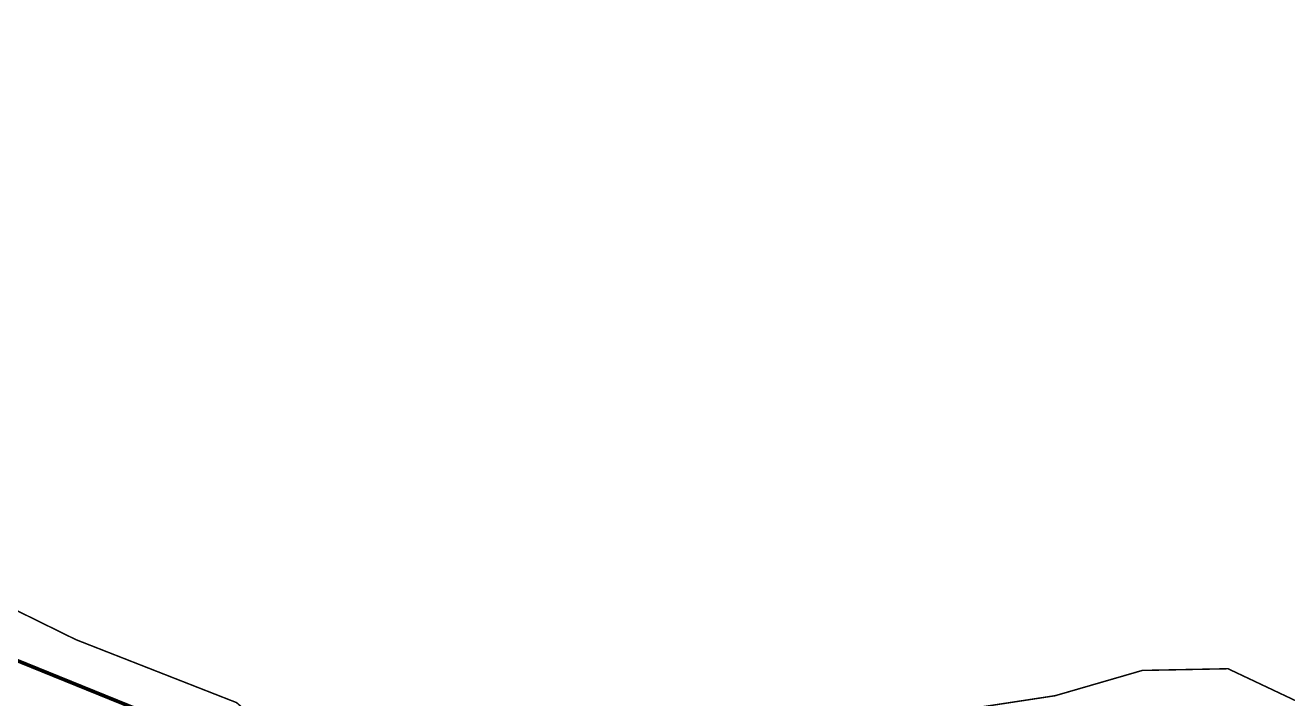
# Model space of a CAD drawing. Header units: metres. Extents: x 561401 to 594056, y 8460144 to 8508504.
# Drawn here: x 570844.3 to 571015.5, y 8472480.6 to 8472572 of the extents above; entities that cross this region are included whole.
import ezdxf

# ---------------------------------------------------------------- set-up
doc = ezdxf.new("R2010")
doc.units = ezdxf.units.M
doc.layers.add('1.1. DERECHO DE VIA', color=230, linetype='Continuous')
doc.layers.add('1.2. AFECTADOS BASE GRAFICA ESTATAL NO INSCRITO', color=30, linetype='Continuous')

msp = doc.modelspace()

# ---------------------------------------------------------------- linework, layer by layer
at = {"layer": '1.1. DERECHO DE VIA', "color": 230, "linetype": 'Continuous', "lineweight": 40, "ltscale": 0.2, "const_width": 0.5}
msp.add_lwpolyline([(570722.42, 8472582.47), (570735.92, 8472567.72), (570749.43, 8472552.97), (570762.93, 8472538.22), (570776.46, 8472523.48), (570791.5, 8472510.34), (570808.63, 8472500.08), (570827.07, 8472492.34), (570845.6, 8472484.81), (570864.13, 8472477.29), (570882.66, 8472469.76), (570901.19, 8472462.24), (570919.72, 8472454.71), (570938.36, 8472447.46), (570957.42, 8472441.41), (570976.62, 8472435.81), (570995.82, 8472430.21), (571015.02, 8472424.62), (571034.2, 8472418.94)], dxfattribs=at)
at = {"layer": '1.2. AFECTADOS BASE GRAFICA ESTATAL NO INSCRITO', "color": 64, "linetype": 'Continuous', "lineweight": -3, "const_width": 0.2}
msp.add_lwpolyline([(571022.18, 8472477.7), (571007.39, 8472484.69), (570995.77, 8472484.46), (570983.94, 8472481.03), (570972.84, 8472479.34), (570968.43, 8472474.01), (570954.58, 8472471.71), (570933.49, 8472470.02), (570926.41, 8472474.47), (570908.74, 8472479.25), (570891.48, 8472473.66), (570883.87, 8472470.71), (570872.91, 8472480.1), (570851.12, 8472488.64), (570837.2, 8472495.49), (570836.71, 8472508.3), (570834.26, 8472519.91), (570825.41, 8472530.59), (570815.45, 8472547.46), (570804.4, 8472559.05), (570790.94, 8472566.53), (570780.95, 8472578.7)], dxfattribs=at)

doc.saveas('drawing.dxf')
